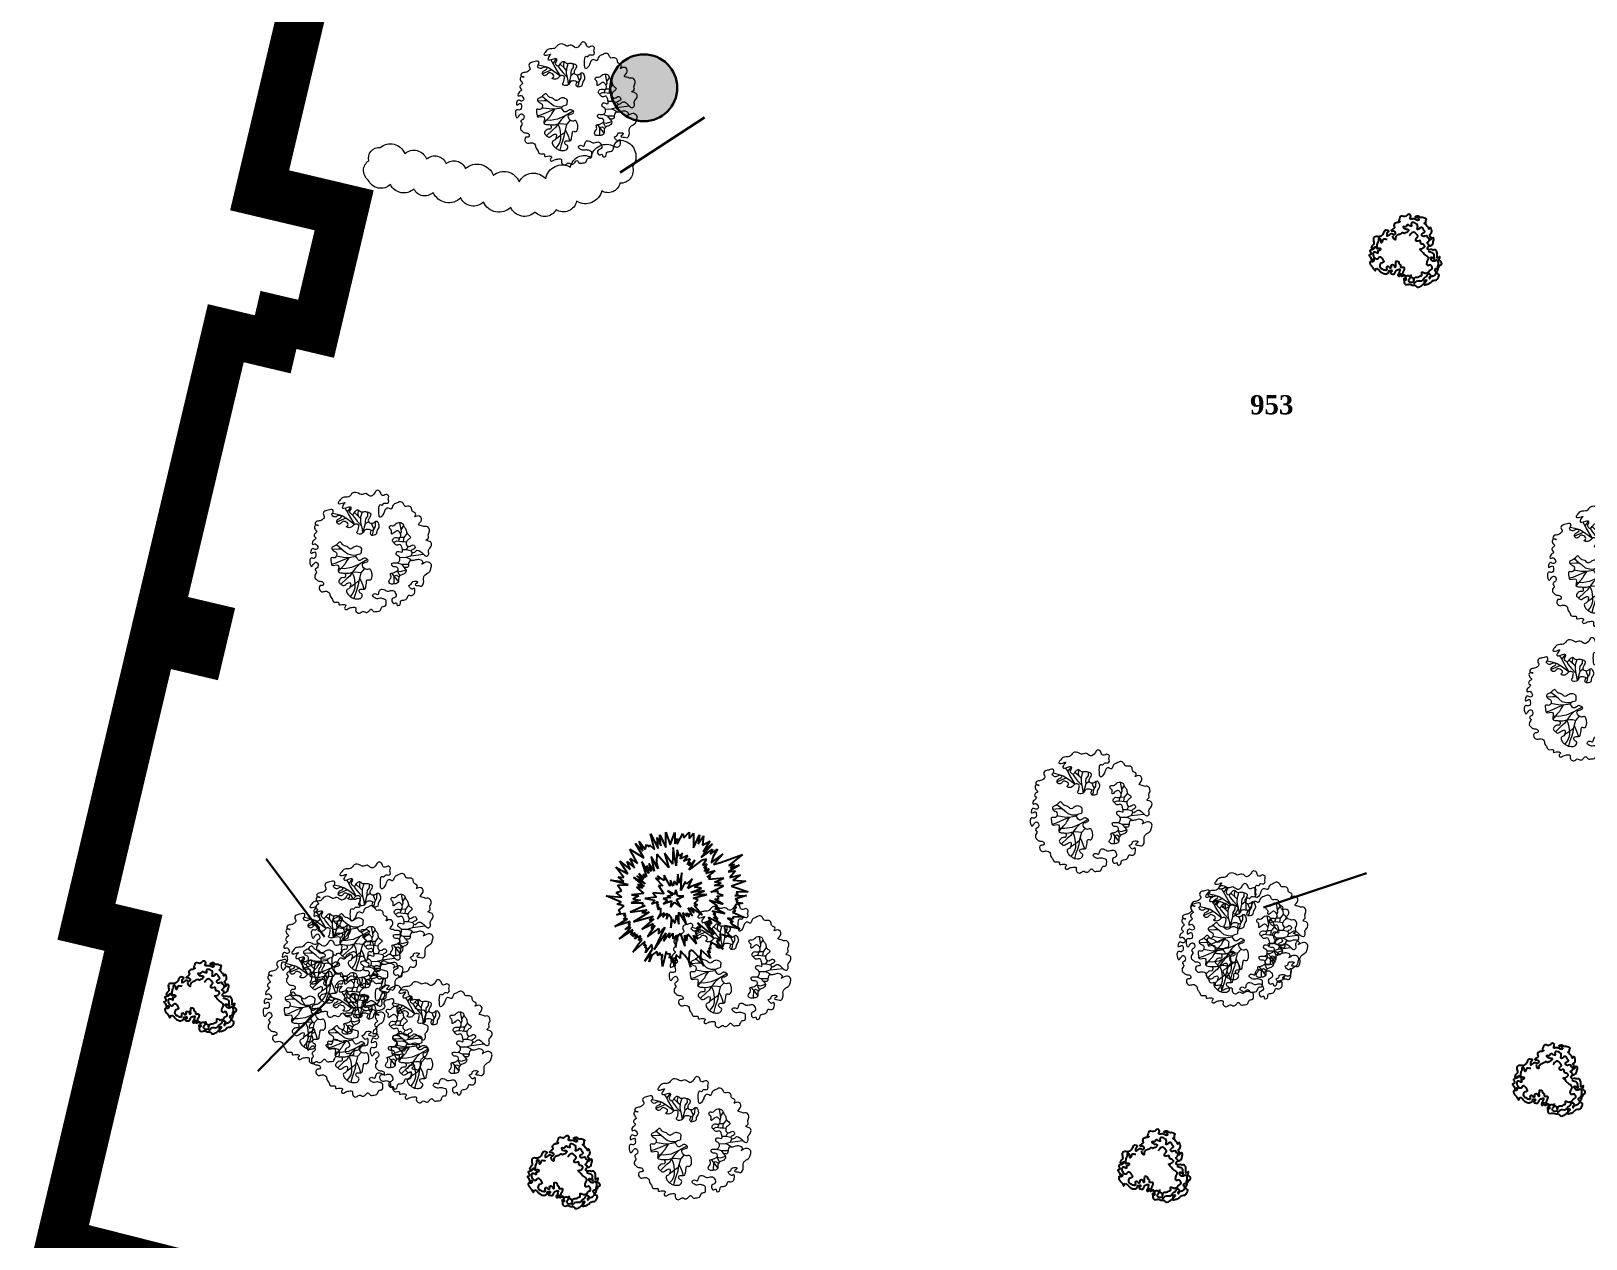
# Model space of a CAD drawing. Header units: metres. Extents: x 180 to 3220, y 13789 to 15035.
# Drawn here: x 733.18 to 765.41, y 14450.3 to 14475.34 of the extents above; entities that cross this region are included whole.
import ezdxf

# ---------------------------------------------------------------- set-up
doc = ezdxf.new("R2010")
doc.units = ezdxf.units.M
doc.header["$MEASUREMENT"] = 0
doc.linetypes.add('482 Границы районов', pattern=[5, 3, -1, 0, -1])
doc.layers.add('!!!_1. Дендра_Аварийка_Номера_выноски', color=20, linetype='Continuous', lineweight=40)
for name, color, linetype in [('!!!_1. Дендра_выноски_сохранить', 7, 'Continuous'), ('!!!_Условные обозначения на ЛИСТ', 7, 'Continuous'), ('04 Дендроплан (существующие растения)', 7, 'Continuous'), ('04 Дендроплан (удаление)', 240, 'Continuous'), ('04 План (существующие кустарники)', 7, 'Continuous'), ('50 Дендроплан (привязки)', 7, 'Continuous'), ('50 Дендроплан - Деревья вырубаемые', 7, 'Continuous')]:
    doc.layers.add(name, color=color, linetype=linetype)
doc.layers.get('50 Дендроплан - Деревья вырубаемые').off()
doc.styles.get("Standard").update_dxf_attribs({"font": 'arial.ttf'})
doc.dimstyles.get("Standard").update_dxf_attribs({"dimtxt": 0.18, "dimasz": 0.18, "dimexe": 0.18, "dimexo": 0.0625, "dimgap": 0.09, "dimtad": 0, "dimtih": 1, "dimtoh": 1, "dimdec": 4, "dimzin": 0, "dimdsep": 46, "dimtxsty": 'Standard', "dimcen": 0.09, "dimadec": 0, "dimazin": 0, "dimtfac": 1, "dimtdec": 4, "dimtofl": 0, "dimtmove": 0, "dimatfit": 3, "dimfxl": 1, "dimtolj": 1, "dimtzin": 0, "dimarcsym": 0})

# ---------------------------------------------------------------- blocks, each defined once
blk = doc.blocks.new('A$C442D7FB9')
at = {"layer": '04 Дендроплан (удаление)', "lineweight": 30}
h = blk.add_hatch(color=0, dxfattribs=at)
h.dxf.hatch_style = 1
edge = h.paths.add_edge_path()
edge.add_arc((0, 0), 0.5, 0, 360)
at = {"layer": '04 Дендроплан (удаление)', "color": 0, "lineweight": 30}
blk.add_circle((0, 0), 0.5, dxfattribs=at)
blk = doc.blocks.new('Лиственное дерево существующее')
at = {"color": 114, "lineweight": 0}
for p, q in [((-1.275, 1.287), (-1.119, 1.252)), ((-0.829, 1.124), (-1.138, 0.99)), ((-1.119, 1.252), (-0.938, 1.195)), ((-0.938, 1.195), (-0.761, 1.08)), ((-0.799, 1.368), (-0.859, 1.458)), ((-0.751, 1.267), (-0.799, 1.368)), ((-0.782, 1.333), (-0.669, 1.479)), ((-0.761, 1.08), (-0.541, 0.917)), ((-0.639, 1.076), (-0.751, 1.267)), ((-0.541, 0.917), (-0.639, 1.076)), ((-0.62, 1.247), (-0.563, 1.155)), ((-0.563, 1.155), (-0.46, 1.026)), ((-0.403, 1.17), (-0.548, 1.306)), ((-0.427, 1.275), (-0.411, 1.393)), ((-0.415, 1.181), (-0.427, 1.275)), ((-0.334, 1.1), (-0.403, 1.17)), ((-0.337, 1.006), (-0.332, 1.162)), ((-0.332, 1.162), (-0.28, 1.33)), ((-0.183, 1.016), (-0.173, 1.105)), ((-0.173, 1.105), (-0.103, 1.192)), ((-0.103, 1.192), (-0.105, 1.321)), ((-0.46, 1.026), (-0.309, 0.866)), ((-0.309, 0.866), (-0.337, 1.006)), ((-0.285, 0.754), (-0.309, 0.866)), ((-0.266, 0.631), (-0.285, 0.754)), ((-0.266, 0.631), (-0.221, 0.786)), ((-0.221, 0.786), (-0.18, 0.943)), ((-0.18, 0.943), (-0.183, 1.016)), ((-0.18, 0.943), (-0.086, 1.015)), ((0.011, 0.712), (0.08, 0.738)), ((0.058, 0.845), (0.018, 0.955)), ((0.027, 0.553), (0.067, 0.65)), ((0.098, 0.768), (0.058, 0.845)), ((0.067, 0.65), (0.08, 0.738)), ((0.08, 0.738), (0.145, 0.845)), ((0.145, 0.845), (0.151, 1.018)), ((1.012, 0.68), (0.961, 0.98)), ((0.98, 0.595), (1.012, 0.68)), ((1.002, 0.737), (1.083, 0.859)), ((1.191, 0.617), (1.088, 0.479)), ((-1.081, 0.093), (-1.287, 0.08)), ((-0.976, 0.096), (-1.147, 0.235)), ((-0.973, 0.093), (-1.081, 0.093)), ((-0.885, 0.021), (-0.976, 0.096)), ((-0.772, -0.073), (-0.885, 0.021)), ((0.748, 0.317), (0.854, 0.368)), ((0.854, 0.368), (1.012, 0.353)), ((0.912, 0.363), (0.952, 0.477)), ((1.088, 0.479), (0.952, 0.477)), ((1.012, 0.353), (1.103, 0.344)), ((1.044, 0.078), (1.18, 0.078)), ((1.088, 0.479), (1.064, 0.348)), ((1.103, 0.344), (1.176, 0.338)), ((1.18, 0.078), (1.236, 0.183)), ((1.18, 0.078), (1.336, 0.043)), ((-1.169, -0.374), (-1.309, -0.418)), ((-0.931, -0.27), (-1.169, -0.374)), ((-1.091, -0.147), (-1.147, -0.134)), ((-0.91, -0.179), (-1.091, -0.147)), ((-0.95, -0.489), (-1.084, -0.647)), ((-0.86, -0.395), (-0.95, -0.489)), ((-0.739, -0.188), (-0.931, -0.27)), ((-0.739, -0.188), (-0.91, -0.179)), ((-0.821, -0.312), (-0.86, -0.395)), ((-0.739, -0.188), (-0.821, -0.312)), ((-0.638, -0.11), (-0.772, -0.073)), ((-0.5, -0.151), (-0.739, -0.188)), ((-0.386, -0.406), (-0.641, -0.519)), ((-0.489, -0.116), (-0.638, -0.11)), ((-0.386, -0.406), (-0.514, -0.534)), ((-0.113, -0.252), (-0.386, -0.406)), ((0.87, -0.356), (1.013, -0.408)), ((0.953, -0.18), (1.158, -0.176)), ((1.013, -0.408), (1.247, -0.408)), ((1.013, -0.408), (1.096, -0.512)), ((1.158, -0.176), (1.317, -0.128)), ((1.158, -0.176), (1.267, -0.218)), ((1.267, -0.218), (1.367, -0.287)), ((1.317, -0.128), (1.739, -0.074)), ((1.328, -0.127), (1.373, -0.019)), ((-0.882, -0.56), (-1.076, -0.551)), ((-0.804, -0.883), (-0.997, -1.067)), ((-0.641, -0.519), (-0.882, -0.56)), ((-0.75, -0.714), (-0.864, -0.716)), ((-0.699, -0.796), (-0.804, -0.883)), ((-0.624, -0.681), (-0.75, -0.714)), ((-0.624, -0.681), (-0.699, -0.796)), ((-0.514, -0.534), (-0.624, -0.681)), ((-0.525, -0.67), (-0.624, -0.681)), ((-0.624, -0.681), (-0.572, -0.807)), ((-0.572, -0.807), (-0.55, -0.923)), ((-0.55, -0.923), (-0.535, -1.06)), ((-0.408, -0.969), (-0.532, -1.058)), ((-0.427, -0.678), (-0.525, -0.67)), ((-0.335, -0.691), (-0.427, -0.678)), ((-0.408, -0.969), (-0.422, -1.093)), ((-0.335, -0.691), (-0.408, -0.969)), ((-0.381, -0.865), (-0.316, -0.99)), ((-0.212, -0.551), (-0.335, -0.691)), ((-0.316, -0.99), (-0.275, -1.107)), ((0.682, -0.698), (0.762, -0.798)), ((0.762, -0.798), (0.755, -1.059)), ((0.762, -0.798), (0.835, -0.77)), ((0.762, -0.798), (0.907, -0.988)), ((0.835, -0.77), (0.929, -0.824)), ((0.873, -0.622), (0.961, -0.786)), ((0.873, -0.622), (0.993, -0.651)), ((0.993, -0.651), (1.163, -0.596)), ((-0.629, -1.132), (-0.696, -1.173)), ((-0.622, -1.395), (-0.691, -1.474)), ((-0.532, -1.058), (-0.629, -1.132)), ((-0.566, -1.298), (-0.622, -1.395)), ((-0.535, -1.187), (-0.566, -1.298)), ((-0.515, -1.373), (-0.564, -1.545)), ((-0.535, -1.06), (-0.535, -1.187)), ((-0.47, -1.242), (-0.515, -1.373)), ((-0.422, -1.093), (-0.47, -1.242)), ((-0.275, -1.107), (-0.238, -1.23))]:
    blk.add_line(p, q, dxfattribs=at)
for points, knots in [([(-1.863, -0.802), (-1.881, -0.757), (-1.747, -0.684), (-1.911, -0.574), (-1.692, -0.517), (-1.79, -0.294), (-1.907, -0.385), (-1.984, -0.55), (-2.059, -0.321), (-1.999, -0.175), (-1.894, -0.235), (-1.819, -0.16), (-1.828, -0.083), (-1.849, 0.055), (-2.007, -0.094), (-1.999, 0.047), (-1.938, 0.153), (-1.832, 0.046), (-1.733, 0.144), (-1.793, 0.214), (-1.838, 0.303), (-1.955, 0.22), (-1.946, 0.341), (-1.898, 0.392), (-1.788, 0.464), (-1.907, 0.519), (-1.872, 0.623), (-1.76, 0.663), (-1.864, 0.745), (-1.889, 0.84), (-1.824, 0.904), (-1.659, 0.854), (-1.891, 0.903), (-1.808, 1.034), (-1.683, 1.022), (-1.589, 1.081), (-1.522, 1.172), (-1.609, 1.251), (-1.548, 1.37), (-1.423, 1.371), (-1.266, 1.445), (-1.233, 1.311), (-1.326, 1.255), (-1.263, 1.188), (-1.194, 1.144), (-1.114, 1.199), (-1.035, 1.222), (-0.951, 1.163), (-1.052, 1.106), (-1.123, 1.075), (-1.151, 0.983), (-1.088, 0.91), (-0.99, 0.942), (-0.937, 1.041), (-0.833, 0.999), (-0.758, 0.957), (-0.756, 0.875), (-0.858, 0.837), (-0.695, 0.783), (-0.611, 0.852), (-0.527, 0.951), (-0.375, 0.902), (-0.426, 0.79), (-0.418, 0.708), (-0.488, 0.654), (-0.425, 0.592), (-0.354, 0.593), (-0.251, 0.613), (-0.225, 0.746), (-0.105, 0.754), (0.053, 0.733), (-0.044, 0.628), (0.019, 0.538), (0.099, 0.557), (0.195, 0.575), (0.173, 0.707), (0.273, 0.796), (0.262, 0.925), (0.181, 1.071), (0.093, 0.951), (-0.002, 0.952), (-0.083, 0.981), (-0.098, 1.072), (-0.033, 1.146), (0.02, 1.288), (-0.113, 1.322), (-0.213, 1.354), (-0.344, 1.304), (-0.427, 1.44), (-0.522, 1.344), (-0.56, 1.288), (-0.617, 1.228), (-0.671, 1.281), (-0.73, 1.337), (-0.664, 1.401), (-0.662, 1.525), (-0.806, 1.471), (-0.975, 1.423), (-0.933, 1.56), (-0.796, 1.69), (-0.974, 1.592), (-1.114, 1.604), (-1.027, 1.718), (-0.966, 1.811), (-0.835, 1.824), (-0.696, 1.818), (-0.625, 1.999), (-0.435, 1.978), (-0.317, 1.874), (-0.169, 1.993), (-0.037, 1.791), (0.118, 1.927), (0.171, 2.072), (0.331, 2.017), (0.32, 1.881), (0.433, 1.862), (0.5, 1.939), (0.63, 1.849), (0.551, 1.757), (0.61, 1.682), (0.54, 1.583), (0.423, 1.658), (0.38, 1.528), (0.285, 1.601), (0.255, 1.442), (0.259, 1.344), (0.267, 1.066), (0.442, 1.277), (0.452, 1.397), (0.554, 1.491), (0.691, 1.367), (0.706, 1.583), (0.847, 1.604), (0.949, 1.69), (1.08, 1.634), (1.107, 1.482), (1.251, 1.539), (1.364, 1.464), (1.332, 1.318), (1.543, 1.296), (1.4, 1.122), (1.6, 1.263), (1.746, 1.049), (1.497, 0.884), (1.694, 0.879), (1.77, 0.828), (1.885, 0.882), (1.984, 0.691), (1.87, 0.579), (1.951, 0.461), (1.781, 0.392), (1.935, 0.365), (2.026, 0.299), (1.993, 0.151), (1.874, 0.063), (1.942, -0.057), (1.852, -0.164), (1.705, -0.058), (1.57, 0.123), (1.46, -0.006), (1.368, -0.037), (1.309, 0.063), (1.418, 0.081), (1.488, 0.156), (1.387, 0.288), (1.293, 0.151), (1.168, 0.211), (1.158, 0.338), (1.232, 0.414), (1.37, 0.508), (1.152, 0.589), (1.19, 0.754), (1.08, 0.827), (1.07, 0.942), (0.965, 0.989), (0.834, 0.976), (0.764, 0.841), (0.611, 0.902), (0.608, 0.768), (0.711, 0.734), (0.641, 0.537), (0.789, 0.661), (0.881, 0.732), (0.967, 0.639), (0.997, 0.553), (0.953, 0.449), (0.855, 0.484), (0.758, 0.479), (0.688, 0.371), (0.775, 0.293), (0.847, 0.19), (0.983, 0.282), (1.029, 0.149), (1.046, 0.081), (1.054, -0.055), (0.876, 0.088), (0.805, -0.111), (0.954, -0.136), (0.971, -0.254), (0.916, -0.36), (0.806, -0.365), (0.663, -0.342), (0.715, -0.526), (0.851, -0.462), (0.924, -0.585), (0.833, -0.657), (0.756, -0.694), (0.608, -0.696), (0.717, -0.859), (0.553, -0.942), (0.629, -1.071), (0.741, -1.059), (0.834, -1.056), (0.93, -0.996), (0.884, -0.867), (0.981, -0.75), (1.119, -0.739), (1.208, -0.591), (1.044, -0.489), (1.259, -0.545), (1.236, -0.392), (1.278, -0.271), (1.407, -0.301), (1.52, -0.244), (1.647, -0.243), (1.757, -0.342), (1.628, -0.447), (1.834, -0.304), (1.938, -0.341), (2.024, -0.427), (1.983, -0.534), (1.959, -0.679), (1.81, -0.72), (1.719, -0.862), (1.775, -0.997), (1.685, -1.157), (1.583, -1.102), (1.385, -1.113), (1.618, -0.979), (1.443, -0.96), (1.345, -0.98), (1.358, -1.093), (1.215, -1.09), (1.3, -1.192), (1.368, -1.263), (1.45, -1.161), (1.466, -1.327), (1.427, -1.431), (1.321, -1.45), (1.23, -1.407), (1.216, -1.557), (1.107, -1.596), (0.975, -1.601), (0.989, -1.703), (0.947, -1.778), (0.841, -1.769), (0.866, -1.645), (0.75, -1.749), (0.684, -1.637), (0.696, -1.538), (0.781, -1.521), (0.846, -1.457), (0.816, -1.355), (0.745, -1.251), (0.631, -1.287), (0.523, -1.314), (0.445, -1.241), (0.335, -1.218), (0.262, -1.295), (0.252, -1.455), (0.133, -1.345), (0.026, -1.44), (0.118, -1.522), (0.208, -1.565), (0.318, -1.52), (0.405, -1.554), (0.514, -1.588), (0.498, -1.691), (0.507, -1.814), (0.369, -1.786), (0.336, -1.883), (0.301, -1.974), (0.195, -1.957), (0.081, -2.01), (0.01, -1.844), (-0.069, -1.968), (-0.163, -2.035), (-0.279, -1.927), (-0.37, -2.065), (-0.477, -2.008), (-0.522, -1.934), (-0.473, -1.822), (-0.649, -1.838), (-0.74, -1.86), (-0.831, -1.93), (-0.905, -1.848), (-0.791, -1.771), (-0.94, -1.709), (-1.095, -1.791), (-1.036, -1.621), (-1.266, -1.715), (-1.272, -1.547), (-1.369, -1.482), (-1.348, -1.343), (-1.503, -1.274), (-1.621, -1.34), (-1.705, -1.268), (-1.734, -1.19), (-1.693, -1.089), (-1.578, -1.13), (-1.56, -1.01), (-1.655, -0.965), (-1.758, -0.976), (-1.811, -0.902), (-1.875, -0.857), (-1.857, -0.816), (-1.863, -0.802)], [0, 0, 0, 0, 0.144623, 0.231167, 0.368861, 0.533358, 0.626687, 0.740408, 0.935226, 1.031861, 1.128241, 1.198256, 1.294402, 1.368689, 1.507955, 1.574673, 1.679777, 1.79119, 1.883627, 1.959993, 2.039207, 2.131319, 2.201489, 2.277769, 2.379891, 2.45347, 2.54984, 2.629417, 2.713756, 2.836131, 2.877797, 2.974434, 3.098533, 3.174839, 3.310795, 3.448506, 3.489216, 3.62255, 3.689433, 3.833718, 3.988827, 4.05943, 4.152735, 4.217846, 4.281087, 4.383199, 4.466591, 4.525335, 4.60464, 4.706041, 4.777196, 4.850967, 4.941557, 5.035937, 5.13954, 5.219117, 5.28068, 5.339424, 5.435055, 5.564599, 5.681514, 5.792988, 5.892227, 5.976975, 6.036908, 6.095646, 6.173749, 6.252212, 6.380922, 6.484525, 6.602635, 6.692872, 6.777965, 6.844717, 6.928444, 7.02051, 7.167213, 7.282, 7.407383, 7.507264, 7.609206, 7.678412, 7.741177, 7.842553, 7.980652, 8.063007, 8.187574, 8.307662, 8.420868, 8.524456, 8.606097, 8.65359, 8.733663, 8.78115, 8.875736, 8.947733, 9.070923, 9.223371, 9.297752, 9.425798, 9.577891, 9.656402, 9.742281, 9.880076, 10.010368, 10.101704, 10.271449, 10.469408, 10.556507, 10.704089, 10.878467, 11.055291, 11.171089, 11.284149, 11.417731, 11.482645, 11.567427, 11.68373, 11.77169, 11.843492, 11.921933, 12.039354, 12.124248, 12.185085, 12.279334, 12.442083, 12.611011, 12.797738, 12.921046, 13.015017, 13.129765, 13.27535, 13.406716, 13.521304, 13.644281, 13.753137, 13.886642, 13.991763, 14.093139, 14.248215, 14.338926, 14.451134, 14.636917, 14.813923, 14.953979, 15.006047, 15.083831, 15.270441, 15.402543, 15.48891, 15.598301, 15.682028, 15.794092, 15.927518, 16.058446, 16.173604, 16.260996, 16.378012, 16.633999, 16.747204, 16.817387, 16.885538, 16.980265, 17.054418, 17.157369, 17.299589, 17.380857, 17.502298, 17.608515, 17.708493, 17.875073, 18.018008, 18.132164, 18.220812, 18.330672, 18.42764, 18.594846, 18.685597, 18.781631, 18.83834, 18.974753, 19.095535, 19.196942, 19.302834, 19.396624, 19.471771, 19.573189, 19.64865, 19.757506, 19.853667, 19.959896, 20.083661, 20.173311, 20.285247, 20.335982, 20.497146, 20.604648, 20.73546, 20.822811, 20.919446, 21.052361, 21.138111, 21.251311, 21.378508, 21.468801, 21.559641, 21.663684, 21.760796, 21.866457, 22.044178, 22.114637, 22.23047, 22.341438, 22.400666, 22.529106, 22.668332, 22.783263, 22.938439, 23.01956, 23.126312, 23.267144, 23.355432, 23.45979, 23.589203, 23.728577, 23.835857, 23.898351, 24.043906, 24.189962, 24.256212, 24.371649, 24.490581, 24.67199, 24.766696, 24.956099, 25.083087, 25.169948, 25.292933, 25.419422, 25.526836, 25.615518, 25.691414, 25.778638, 25.869312, 25.961297, 26.024928, 26.121298, 26.263466, 26.360434, 26.407027, 26.517617, 26.650303, 26.74818, 26.826653, 26.905094, 26.978885, 27.046871, 27.126191, 27.241376, 27.314599, 27.389769, 27.472839, 27.551312, 27.683547, 27.788448, 27.871841, 27.999501, 28.077604, 28.175679, 28.291585, 28.394565, 28.492933, 28.567087, 28.697918, 28.77954, 28.894137, 28.975271, 29.07451, 29.169691, 29.264917, 29.370694, 29.435998, 29.525045, 29.645134, 29.756428, 29.862319, 29.956635, 30.074745, 30.200153, 30.306664, 30.366297, 30.449133, 30.570729, 30.713328, 30.79014, 30.852634, 30.945669, 31.037541, 31.189615, 31.243213, 31.410359, 31.536232, 31.621622, 31.733558, 31.886269, 32.00739, 32.09115, 32.172123, 32.250875, 32.347965, 32.418568, 32.512539, 32.612542, 32.705135, 32.769699, 32.813194, 32.813194, 32.813194, 32.813194]), ([(-0.602, -1.531), (-0.637, -1.511), (-0.708, -1.467), (-0.788, -1.386), (-0.835, -1.244), (-0.712, -1.219), (-0.678, -1.13), (-0.654, -0.981), (-0.819, -1.048), (-0.915, -1.145), (-1.007, -1.056), (-1.104, -0.978), (-1.018, -0.888), (-0.949, -0.836), (-0.841, -0.875), (-0.83, -0.671), (-0.981, -0.711), (-1.12, -0.654), (-1.057, -0.535), (-1.096, -0.37), (-1.312, -0.5), (-1.319, -0.325), (-1.366, -0.145), (-1.189, -0.222), (-1.133, -0.117), (-1.133, 0.017), (-1.282, 0.029), (-1.313, 0.162), (-1.188, 0.195), (-1.12, 0.258), (-1.017, 0.368), (-0.96, 0.246), (-0.88, 0.2), (-0.773, 0.186), (-0.694, 0.064), (-0.588, 0.147), (-0.489, 0.209), (-0.378, 0.177), (-0.291, 0.112), (-0.324, 0.045), (-0.292, -0.066), (-0.449, -0.048), (-0.518, -0.154), (-0.453, -0.207), (-0.425, -0.292), (-0.309, -0.266), (-0.239, -0.183), (-0.144, -0.218), (-0.058, -0.305), (-0.195, -0.348), (-0.301, -0.387), (-0.272, -0.491), (-0.218, -0.55), (-0.136, -0.606), (-0.023, -0.531), (0.024, -0.659), (0.046, -0.756), (0.034, -0.851), (-0.017, -0.955), (-0.152, -0.883), (-0.141, -1.045), (-0.171, -1.124), (-0.178, -1.235), (-0.287, -1.228), (-0.413, -1.238), (-0.379, -1.369), (-0.286, -1.387), (-0.29, -1.469), (-0.332, -1.538), (-0.429, -1.563), (-0.519, -1.55), (-0.579, -1.545), (-0.602, -1.531)], [0, 0, 0, 0, 0.119147, 0.244704, 0.355195, 0.456841, 0.525213, 0.64652, 0.761794, 0.906015, 0.999107, 1.102214, 1.21292, 1.287506, 1.35766, 1.479239, 1.62773, 1.713089, 1.858081, 1.936445, 2.136108, 2.227757, 2.383509, 2.506371, 2.592801, 2.687321, 2.856666, 2.919037, 3.017629, 3.155387, 3.246677, 3.353704, 3.442539, 3.52579, 3.669986, 3.756325, 3.869148, 4.011227, 4.081037, 4.138722, 4.206699, 4.365743, 4.440415, 4.505889, 4.585073, 4.671725, 4.788569, 4.878809, 4.948708, 5.073582, 5.166391, 5.253695, 5.327262, 5.415765, 5.519566, 5.621336, 5.725491, 5.831081, 5.911981, 6.005594, 6.125346, 6.227321, 6.306075, 6.391977, 6.508685, 6.596002, 6.686109, 6.737432, 6.809051, 6.915906, 7.005912, 7.085383, 7.085383, 7.085383, 7.085383])]:
    blk.add_open_spline(points, degree=3, knots=knots, dxfattribs=at)
blk = doc.blocks.new('Ель существующая на участке')
at = {"color": 114}
for p, q in [((-0.954, 2.125), (-0.702, 1.636)), ((-0.824, 1.608), (-0.954, 2.125)), ((-0.65, 2.092), (-0.45, 1.669)), ((-0.616, 1.724), (-0.65, 2.092)), ((-0.45, 1.669), (-0.445, 2.184)), ((-0.445, 2.184), (-0.306, 1.755)), ((-0.306, 1.755), (-0.154, 2.172)), ((-0.154, 2.172), (-0.149, 1.793)), ((-0.074, 1.78), (0.112, 2.139)), ((0.112, 2.139), (0.143, 1.993)), ((0.143, 1.993), (0.32, 2.176)), ((0.32, 2.176), (0.325, 1.974)), ((0.325, 1.974), (0.467, 2.151)), ((0.467, 2.151), (0.464, 1.664)), ((0.464, 1.664), (0.671, 2.09)), ((0.671, 2.09), (0.622, 1.794)), ((-1.644, 1.621), (-1.179, 1.325)), ((-1.386, 1.137), (-1.644, 1.621)), ((-1.458, 1.799), (-1.206, 1.556)), ((-1.179, 1.325), (-1.458, 1.799)), ((-1.333, 1.879), (-1.139, 1.603)), ((-1.206, 1.556), (-1.333, 1.879)), ((-1.139, 1.603), (-1.09, 1.769)), ((-1.09, 1.769), (-1.009, 1.694)), ((-1.009, 1.694), (-0.993, 1.763)), ((-0.993, 1.763), (-0.824, 1.608)), ((-0.733, 2.004), (-0.616, 1.724)), ((-0.702, 1.636), (-0.733, 2.004)), ((-0.205, 1.668), (-0.225, 1.119)), ((-0.102, 1.066), (-0.205, 1.668)), ((-0.149, 1.793), (-0.066, 1.965)), ((-0.069, 1.59), (-0.102, 1.066)), ((-0.066, 1.965), (-0.074, 1.78)), ((-0.001, 1.383), (-0.069, 1.59)), ((0.622, 1.794), (0.804, 2.062)), ((1.1, 1.794), (0.724, 1.337)), ((0.724, 1.337), (1.104, 1.616)), ((0.804, 2.062), (0.771, 1.744)), ((0.771, 1.744), (1.012, 1.885)), ((1.012, 1.885), (0.79, 1.528)), ((0.79, 1.528), (1.1, 1.794)), ((1.024, 1.447), (1.264, 1.616)), ((1.104, 1.616), (1.024, 1.447)), ((1.264, 1.616), (1.126, 1.375)), ((-1.979, 1.214), (-1.627, 0.943)), ((-1.71, 0.802), (-1.979, 1.214)), ((-1.73, 1.211), (-1.483, 0.998)), ((-1.627, 0.943), (-1.73, 1.211)), ((-1.633, 1.308), (-1.386, 1.137)), ((-1.483, 0.998), (-1.633, 1.308)), ((-1.241, 1.197), (-1.093, 0.695)), ((-1.017, 0.804), (-1.241, 1.197)), ((-1.095, 1.068), (-1.017, 0.804)), ((-0.937, 0.877), (-1.095, 1.068)), ((-1.015, 1.144), (-0.937, 0.877)), ((-0.833, 0.89), (-1.015, 1.144)), ((-0.939, 1.373), (-0.833, 0.89)), ((-0.702, 0.968), (-0.939, 1.373)), ((-0.745, 1.451), (-0.755, 1.166)), ((-0.755, 1.166), (-0.702, 0.968)), ((-0.352, 0.993), (-0.745, 1.451)), ((-0.492, 1.486), (-0.352, 0.993)), ((-0.225, 1.119), (-0.492, 1.486)), ((0.104, 1.486), (-0.001, 1.383)), ((0.031, 1.295), (0.104, 1.486)), ((0.278, 1.406), (0.031, 1.295)), ((0.142, 1.222), (0.278, 1.406)), ((0.356, 1.3), (0.142, 1.222)), ((0.271, 1.101), (0.356, 1.3)), ((0.359, 1.187), (0.271, 1.101)), ((0.747, 1.255), (0.324, 0.935)), ((0.324, 0.935), (0.515, 1.252)), ((0.515, 1.252), (0.336, 1.059)), ((0.336, 1.059), (0.359, 1.187)), ((0.898, 1.288), (0.747, 1.255)), ((0.777, 1.079), (0.898, 1.288)), ((0.918, 1.121), (0.777, 1.079)), ((0.812, 0.983), (0.918, 1.121)), ((1.057, 1.168), (1.444, 1.447)), ((1.126, 1.375), (1.057, 1.168)), ((1.444, 1.447), (1.137, 1.107)), ((1.137, 1.107), (1.394, 1.187)), ((1.394, 1.187), (2.098, 1.444)), ((1.979, 1.09), (1.617, 0.86)), ((2.098, 1.444), (1.636, 1.071)), ((1.636, 1.071), (1.832, 1.121)), ((1.832, 1.121), (1.683, 0.996)), ((1.683, 0.996), (1.979, 1.09)), ((-2.28, 0.59), (-1.846, 0.542)), ((-1.694, 0.435), (-2.28, 0.59)), ((-2.103, 1.018), (-1.71, 0.802)), ((-1.84, 0.677), (-2.103, 1.018)), ((-2.034, 0.694), (-1.84, 0.677)), ((-1.846, 0.542), (-2.034, 0.694)), ((-1.521, 0.678), (-1.166, 0.383)), ((-1.139, 0.469), (-1.521, 0.678)), ((-1.406, 0.73), (-1.139, 0.469)), ((-1.212, 0.602), (-1.406, 0.73)), ((-1.343, 0.809), (-1.212, 0.602)), ((-1.154, 0.652), (-1.343, 0.809)), ((-1.199, 0.786), (-1.154, 0.652)), ((-1.093, 0.695), (-1.199, 0.786)), ((-0.795, 0.653), (-0.543, 0.395)), ((-0.653, 0.608), (-0.795, 0.653)), ((-0.724, 0.734), (-0.653, 0.608)), ((-0.505, 0.573), (-0.724, 0.734)), ((-0.501, 0.75), (-0.505, 0.573)), ((-0.307, 0.389), (-0.501, 0.75)), ((-0.294, 0.585), (-0.307, 0.389)), ((-0.207, 0.389), (-0.294, 0.585)), ((-0.175, 0.553), (-0.207, 0.389)), ((-0.087, 0.421), (-0.175, 0.553)), ((-0.055, 0.785), (-0.087, 0.421)), ((0.006, 0.472), (-0.055, 0.785)), ((0.077, 0.83), (0.006, 0.472)), ((0.049, 0.246), (0.077, 0.83)), ((0.188, 0.546), (0.049, 0.246)), ((0.239, 0.459), (0.188, 0.546)), ((0.423, 0.633), (0.239, 0.459)), ((0.281, 0.31), (0.423, 0.633)), ((0.91, 1.021), (0.812, 0.983)), ((0.832, 0.87), (0.91, 1.021)), ((0.988, 0.96), (0.832, 0.87)), ((0.873, 0.814), (0.988, 0.96)), ((1.192, 0.897), (0.873, 0.814)), ((0.925, 0.691), (1.192, 0.897)), ((1.031, 0.704), (0.925, 0.691)), ((0.981, 0.61), (1.031, 0.704)), ((1.472, 0.656), (0.981, 0.61)), ((0.981, 0.61), (0.981, 0.61)), ((1.167, 0.527), (1.472, 0.656)), ((1.386, 0.5), (1.167, 0.527)), ((1.617, 0.86), (1.866, 0.902)), ((1.866, 0.902), (1.669, 0.681)), ((1.669, 0.681), (2.023, 0.761)), ((2.204, 0.55), (1.733, 0.387)), ((2.023, 0.761), (1.772, 0.591)), ((1.772, 0.591), (2.204, 0.55)), ((-2.424, 0.067), (-1.904, 0.026)), ((-1.929, -0.137), (-2.424, 0.067)), ((-2.092, 0.181), (-1.918, 0.239)), ((-1.904, 0.026), (-2.092, 0.181)), ((-2.053, 0.424), (-1.694, 0.435)), ((-1.918, 0.239), (-2.053, 0.424)), ((-1.174, 0.147), (-1.592, 0.101)), ((-1.592, 0.101), (-1.34, 0.07)), ((-1.34, 0.07), (-1.544, -0.038)), ((-1.421, 0.353), (-1.174, 0.147)), ((-1.219, 0.323), (-1.421, 0.353)), ((-1.388, 0.449), (-1.219, 0.323)), ((-1.166, 0.383), (-1.388, 0.449)), ((-0.756, 0.024), (-1.147, -0.022)), ((-0.885, 0.173), (-0.756, 0.024)), ((-0.511, 0.137), (-0.885, 0.173)), ((-0.695, 0.411), (-0.511, 0.137)), ((-0.543, 0.395), (-0.695, 0.411)), ((-0.282, 0.008), (-0.534, -0.017)), ((-0.231, 0.092), (-0.414, 0.051)), ((-0.414, 0.051), (-0.282, 0.008)), ((-0.389, 0.239), (-0.231, 0.092)), ((-0.163, 0.107), (-0.389, 0.239)), ((-0.122, 0.27), (-0.163, 0.107)), ((-0.046, 0.057), (-0.122, 0.27)), ((-0.097, -0.053), (0.153, 0.062)), ((0.153, 0.062), (-0.046, 0.057)), ((0.388, 0.381), (0.281, 0.31)), ((0.381, 0.175), (0.73, 0.323)), ((0.836, 0.23), (0.381, 0.175)), ((0.749, 0.507), (0.388, 0.381)), ((0.459, -0.006), (0.914, 0.117)), ((0.468, 0.094), (0.836, 0.23)), ((0.914, 0.117), (0.468, 0.094)), ((0.501, 0.355), (0.749, 0.507)), ((0.73, 0.323), (0.501, 0.355)), ((1.049, 0.19), (1.464, 0.404)), ((1.288, 0.22), (1.049, 0.19)), ((1.155, 0.412), (1.386, 0.5)), ((1.464, 0.404), (1.155, 0.412)), ((1.245, 0.061), (1.454, 0.084)), ((1.321, -0.024), (1.245, 0.061)), ((1.27, 0.142), (1.288, 0.22)), ((1.454, 0.084), (1.27, 0.142)), ((1.733, 0.387), (2.278, 0.199)), ((1.941, 0.099), (1.844, 0.063)), ((1.844, 0.063), (2.223, 0.08)), ((2.223, 0.08), (1.849, -0.039)), ((2.278, 0.199), (1.882, 0.19)), ((1.882, 0.19), (1.941, 0.099)), ((-2.084, -0.565), (-1.951, -0.49)), ((-2.062, -0.212), (-1.929, -0.137)), ((-1.829, -0.266), (-2.062, -0.212)), ((-2.017, -0.423), (-1.829, -0.266)), ((-1.951, -0.49), (-2.017, -0.423)), ((-1.131, -0.256), (-1.632, -0.471)), ((-1.632, -0.471), (-1.083, -0.395)), ((-1.284, -0.072), (-1.597, -0.159)), ((-1.597, -0.159), (-1.207, -0.167)), ((-1.544, -0.038), (-1.284, -0.072)), ((-1.001, -0.471), (-1.3, -0.658)), ((-1.083, -0.395), (-1.244, -0.5)), ((-1.244, -0.5), (-1.001, -0.471)), ((-1.207, -0.167), (-1.229, -0.294)), ((-1.229, -0.294), (-1.131, -0.256)), ((-1.147, -0.022), (-0.815, -0.077)), ((-0.815, -0.077), (-0.921, -0.193)), ((-0.921, -0.193), (-0.711, -0.122)), ((-0.711, -0.122), (-0.76, -0.222)), ((-0.76, -0.222), (-0.682, -0.222)), ((-0.682, -0.222), (-0.747, -0.296)), ((-0.747, -0.296), (-0.669, -0.296)), ((-0.669, -0.296), (-0.721, -0.386)), ((-0.721, -0.386), (-0.621, -0.341)), ((-0.721, -0.689), (-0.508, -0.483)), ((-0.621, -0.341), (-0.627, -0.534)), ((-0.508, -0.483), (-0.547, -0.634)), ((-0.547, -0.634), (-0.408, -0.512)), ((-0.394, -0.07), (-0.539, -0.197)), ((-0.539, -0.197), (-0.259, -0.096)), ((-0.534, -0.017), (-0.394, -0.07)), ((-0.408, -0.512), (-0.424, -0.705)), ((-0.259, -0.096), (-0.294, -0.308)), ((-0.294, -0.308), (-0.172, -0.142)), ((-0.259, -0.096), (-0.259, -0.096)), ((-0.172, -0.142), (0.051, -0.307)), ((-0.172, -0.142), (-0.172, -0.142)), ((0.051, -0.307), (-0.097, -0.053)), ((-0.02, -0.868), (-0.013, -0.468)), ((-0.013, -0.468), (0.235, -0.887)), ((0.112, -0.481), (0.245, -0.61)), ((0.235, -0.887), (0.112, -0.481)), ((0.238, -0.497), (0.316, -0.623)), ((0.245, -0.61), (0.238, -0.497)), ((0.296, -0.326), (0.487, -0.494)), ((0.435, -0.597), (0.296, -0.326)), ((0.316, -0.623), (0.338, -0.51)), ((0.338, -0.51), (0.435, -0.597)), ((0.383, -0.317), (0.761, -0.568)), ((0.487, -0.494), (0.383, -0.317)), ((0.62, -0.067), (0.459, -0.006)), ((0.491, -0.257), (0.601, -0.241)), ((0.761, -0.568), (0.491, -0.257)), ((0.494, -0.19), (0.62, -0.067)), ((0.601, -0.241), (0.494, -0.19)), ((1.004, -0.077), (1.452, -0.208)), ((1.263, -0.264), (1.004, -0.077)), ((1.092, -0.425), (1.51, -0.521)), ((1.215, -0.543), (1.092, -0.425)), ((1.177, -0.357), (1.331, -0.37)), ((1.51, -0.521), (1.177, -0.357)), ((1.18, -0.047), (1.321, -0.024)), ((1.452, -0.208), (1.18, -0.047)), ((1.193, -0.287), (1.263, -0.264)), ((1.331, -0.37), (1.193, -0.287)), ((1.866, -0.442), (1.767, -0.477)), ((1.767, -0.477), (2.143, -0.635)), ((1.874, -0.325), (1.8, -0.386)), ((1.8, -0.386), (1.866, -0.442)), ((1.849, -0.039), (1.93, -0.068)), ((2.11, -0.176), (1.85, -0.231)), ((1.85, -0.231), (1.874, -0.325)), ((1.93, -0.068), (1.883, -0.137)), ((1.883, -0.137), (2.11, -0.176)), ((-2.136, -0.946), (-1.721, -0.697)), ((-1.627, -0.783), (-2.136, -0.946)), ((-1.79, -0.523), (-2.084, -0.565)), ((-1.857, -0.703), (-1.763, -0.614)), ((-1.721, -0.697), (-1.857, -0.703)), ((-1.843, -0.6), (-1.79, -0.523)), ((-1.763, -0.614), (-1.843, -0.6)), ((-1.799, -1.043), (-1.624, -0.877)), ((-1.61, -0.968), (-1.799, -1.043)), ((-1.718, -1.098), (-1.61, -0.968)), ((-1.699, -0.883), (-1.627, -0.783)), ((-1.624, -0.877), (-1.699, -0.883)), ((-1.525, -0.798), (-0.87, -0.607)), ((-1.3, -0.658), (-1.525, -0.798)), ((-0.85, -0.696), (-1.247, -1.042)), ((-1.247, -1.042), (-0.87, -0.854)), ((-0.812, -0.911), (-1.051, -1.294)), ((-1.051, -1.294), (-0.684, -1.017)), ((-0.87, -0.607), (-1.003, -0.741)), ((-1.003, -0.741), (-0.85, -0.696)), ((-0.87, -0.854), (-0.937, -1.013)), ((-0.937, -1.013), (-0.812, -0.911)), ((-0.481, -0.973), (-0.836, -1.706)), ((-0.627, -0.534), (-0.721, -0.689)), ((-0.695, -1.196), (-0.481, -0.973)), ((-0.684, -1.017), (-0.695, -1.196)), ((-0.424, -0.705), (-0.35, -0.541)), ((-0.35, -0.541), (-0.269, -0.654)), ((-0.269, -0.654), (-0.284, -0.997)), ((-0.284, -0.997), (-0.23, -0.71)), ((-0.23, -0.71), (-0.136, -0.839)), ((-0.136, -0.839), (-0.097, -0.578)), ((-0.097, -0.578), (-0.02, -0.868)), ((0.594, -0.964), (0.708, -0.992)), ((0.645, -1.105), (0.594, -0.964)), ((0.601, -0.829), (0.906, -1.096)), ((0.708, -0.992), (0.601, -0.829)), ((0.852, -0.816), (1.025, -0.914)), ((1.151, -1.2), (0.852, -0.816)), ((0.928, -0.766), (1.079, -0.845)), ((1.025, -0.914), (0.928, -0.766)), ((0.962, -0.64), (1.371, -0.86)), ((1.079, -0.845), (0.962, -0.64)), ((1.122, -0.526), (1.215, -0.543)), ((1.281, -0.71), (1.122, -0.526)), ((1.135, -0.642), (1.281, -0.71)), ((1.371, -0.86), (1.135, -0.642)), ((1.503, -0.926), (1.498, -1.001)), ((1.498, -1.001), (1.556, -1.084)), ((2.002, -1.026), (1.503, -0.926)), ((1.592, -0.677), (1.783, -0.791)), ((1.783, -0.702), (1.592, -0.677)), ((1.681, -0.785), (1.739, -0.871)), ((1.783, -0.791), (1.681, -0.785)), ((1.739, -0.871), (2.002, -1.026)), ((1.775, -0.632), (1.783, -0.702)), ((2.143, -0.635), (1.775, -0.632)), ((-1.547, -1.054), (-1.998, -1.361)), ((-1.998, -1.361), (-1.718, -1.098)), ((-1.612, -1.24), (-1.547, -1.054)), ((-1.461, -1.156), (-1.612, -1.24)), ((-1.142, -1.451), (-1.543, -1.797)), ((-1.543, -1.797), (-1.355, -1.523)), ((-1.541, -1.282), (-1.461, -1.156)), ((-1.386, -1.214), (-1.541, -1.282)), ((-1.488, -1.353), (-1.386, -1.214)), ((-1.282, -1.26), (-1.488, -1.353)), ((-1.359, -1.413), (-1.282, -1.26)), ((-1.271, -1.333), (-1.359, -1.413)), ((-1.355, -1.523), (-1.244, -1.39)), ((-1.244, -1.39), (-1.271, -1.333)), ((-1.164, -1.589), (-1.142, -1.451)), ((-0.836, -1.706), (-0.446, -1.162)), ((-0.528, -1.432), (-0.327, -1.162)), ((-0.446, -1.162), (-0.528, -1.432)), ((-0.327, -1.162), (-0.346, -1.322)), ((-0.346, -1.322), (-0.22, -1.168)), ((-0.22, -1.168), (-0.22, -1.354)), ((-0.22, -1.354), (-0.085, -1.247)), ((-0.085, -1.247), (-0.126, -1.64)), ((-0.126, -1.64), (-0.05, -1.266)), ((-0.05, -1.266), (0.025, -1.171)), ((0.025, -1.171), (0.179, -1.605)), ((0.179, -1.605), (0.182, -1.234)), ((0.182, -1.234), (0.242, -1.42)), ((0.242, -1.42), (0.286, -1.19)), ((0.286, -1.19), (0.563, -1.523)), ((0.472, -1.237), (0.604, -1.366)), ((0.563, -1.523), (0.472, -1.237)), ((0.532, -1.077), (0.645, -1.105)), ((0.604, -1.366), (0.532, -1.077)), ((0.906, -1.096), (1.151, -1.2)), ((1.046, -1.464), (1.049, -1.552)), ((1.448, -1.696), (1.046, -1.464)), ((1.232, -1.425), (1.448, -1.696)), ((1.337, -1.428), (1.232, -1.425)), ((1.29, -1.312), (1.337, -1.428)), ((1.378, -1.334), (1.29, -1.312)), ((1.337, -1.201), (1.378, -1.334)), ((1.755, -1.308), (1.337, -1.201)), ((1.492, -1.078), (1.755, -1.308)), ((1.556, -1.084), (1.492, -1.078)), ((-1.1, -1.553), (-1.164, -1.589)), ((-1.144, -2.101), (-0.887, -1.689)), ((-0.94, -1.858), (-1.144, -2.101)), ((-1.131, -1.669), (-1.1, -1.553)), ((-1.081, -1.65), (-1.131, -1.669)), ((-0.909, -1.551), (-1.122, -1.824)), ((-1.122, -1.824), (-1.081, -1.65)), ((-1.006, -2.115), (-0.94, -1.858)), ((-0.909, -1.902), (-1.006, -2.115)), ((-0.887, -1.689), (-0.909, -1.551)), ((-0.746, -1.777), (-0.909, -1.902)), ((-0.707, -1.921), (-0.746, -1.777)), ((-0.646, -1.813), (-0.707, -1.921)), ((-0.627, -1.91), (-0.646, -1.813)), ((-0.549, -1.874), (-0.627, -1.91)), ((-0.584, -1.996), (-0.549, -1.874)), ((-0.56, -2.275), (-0.584, -1.996)), ((-0.438, -1.78), (-0.56, -2.275)), ((-0.402, -1.871), (-0.438, -1.78)), ((-0.31, -1.852), (-0.402, -1.871)), ((-0.327, -1.999), (-0.31, -1.852)), ((-0.269, -1.935), (-0.327, -1.999)), ((-0.258, -2.126), (-0.269, -1.935)), ((-0.191, -2.01), (-0.258, -2.126)), ((-0.158, -2.292), (-0.191, -2.01)), ((-0.103, -1.888), (-0.158, -2.292)), ((0.024, -2.007), (-0.103, -1.888)), ((0.036, -1.761), (0.024, -2.007)), ((0.174, -1.896), (0.036, -1.761)), ((0.315, -2.09), (0.174, -1.896)), ((0.326, -1.816), (0.315, -2.09)), ((0.382, -1.733), (0.326, -1.816)), ((0.459, -1.769), (0.382, -1.733)), ((0.705, -2.021), (0.459, -1.769)), ((0.708, -1.725), (0.705, -2.021)), ((0.813, -2.267), (0.705, -2.021)), ((0.705, -2.021), (0.813, -2.267)), ((1.032, -2.012), (0.708, -1.725)), ((0.938, -1.76), (1.032, -2.012)), ((1.01, -1.818), (0.938, -1.76)), ((0.972, -1.66), (1.01, -1.818)), ((1.032, -1.699), (0.972, -1.66)), ((1.049, -1.552), (1.019, -1.594)), ((1.019, -1.594), (1.032, -1.699)), ((0.384, -2.3), (0.315, -2.09)), ((0.315, -2.09), (0.384, -2.3))]:
    blk.add_line(p, q, dxfattribs=at)
blk = doc.blocks.new('A$Cd2c5afdf')
at = {"layer": '04 Дендроплан (существующие растения)', "color": 114}
for points, start_tangent, end_tangent in [([(-0.616, -0.319), (-0.631, -0.351), (-0.647, -0.371), (-0.678, -0.324), (-0.711, -0.286), (-0.748, -0.232), (-0.749, -0.185), (-0.699, -0.182), (-0.674, -0.152), (-0.683, -0.126), (-0.726, -0.143), (-0.733, -0.108), (-0.773, -0.048), (-0.739, -0.035), (-0.734, 0.003), (-0.754, 0.051), (-0.711, 0.067), (-0.641, 0.116), (-0.637, 0.123), (-0.647, 0.125), (-0.693, 0.092), (-0.724, 0.103), (-0.723, 0.125), (-0.674, 0.187), (-0.682, 0.267), (-0.669, 0.327), (-0.625, 0.338), (-0.557, 0.337), (-0.499, 0.37), (-0.462, 0.436), (-0.436, 0.469), (-0.393, 0.466), (-0.361, 0.454), (-0.388, 0.422), (-0.397, 0.373), (-0.395, 0.349), (-0.358, 0.374), (-0.283, 0.388), (-0.275, 0.379), (-0.241, 0.387), (-0.232, 0.414), (-0.249, 0.449), (-0.314, 0.462), (-0.279, 0.491), (-0.246, 0.532), (-0.259, 0.567), (-0.241, 0.607), (-0.204, 0.627), (-0.145, 0.637), (-0.127, 0.652), (-0.15, 0.659), (-0.144, 0.707), (-0.122, 0.756), (-0.079, 0.764), (-0.029, 0.752), (0.017, 0.782), (0.04, 0.797), (0.071, 0.797), (0.085, 0.782), (0.088, 0.741), (0.078, 0.706), (0.117, 0.702), (0.187, 0.696), (0.247, 0.676), (0.261, 0.687), (0.254, 0.705), (0.231, 0.731), (0.185, 0.746), (0.2, 0.753), (0.245, 0.763), (0.298, 0.731), (0.338, 0.732), (0.378, 0.718), (0.419, 0.699), (0.405, 0.67), (0.402, 0.63), (0.369, 0.618), (0.394, 0.599), (0.433, 0.551), (0.457, 0.527), (0.47, 0.492), (0.479, 0.503), (0.495, 0.527), (0.516, 0.495), (0.526, 0.442), (0.51, 0.403), (0.489, 0.385), (0.484, 0.362), (0.506, 0.32), (0.503, 0.272), (0.546, 0.316), (0.57, 0.293), (0.562, 0.249), (0.547, 0.186), (0.513, 0.155), (0.469, 0.14), (0.443, 0.114), (0.44, 0.081), (0.469, 0.065), (0.521, 0.07), (0.557, 0.06), (0.594, 0.063), (0.635, 0.014), (0.639, -0.025), (0.639, -0.073), (0.643, -0.106), (0.694, -0.081), (0.684, -0.116), (0.672, -0.148), (0.709, -0.174), (0.731, -0.205), (0.726, -0.24), (0.696, -0.253), (0.683, -0.291), (0.662, -0.302), (0.662, -0.331), (0.642, -0.374), (0.636, -0.424), (0.673, -0.449), (0.674, -0.485), (0.653, -0.525), (0.627, -0.556), (0.545, -0.575), (0.506, -0.61), (0.443, -0.646), (0.41, -0.655), (0.371, -0.662), (0.372, -0.602), (0.374, -0.571), (0.421, -0.571), (0.413, -0.589), (0.366, -0.633), (0.315, -0.678), (0.277, -0.7), (0.225, -0.707), (0.203, -0.688), (0.17, -0.666), (0.122, -0.665), (0.069, -0.647), (0.036, -0.652), (-0.02, -0.652), (-0.04, -0.631), (-0.044, -0.593), (-0.049, -0.527), (-0.013, -0.562), (-0.022, -0.494), (-0.041, -0.467), (-0.08, -0.476), (-0.103, -0.482), (-0.116, -0.434), (-0.137, -0.473), (-0.166, -0.481), (-0.174, -0.461), (-0.151, -0.423), (-0.142, -0.381), (-0.135, -0.34), (-0.169, -0.346), (-0.197, -0.355), (-0.23, -0.39), (-0.237, -0.423), (-0.263, -0.441), (-0.303, -0.435), (-0.325, -0.43), (-0.332, -0.409), (-0.319, -0.401), (-0.302, -0.382), (-0.305, -0.358), (-0.33, -0.361), (-0.357, -0.365), (-0.364, -0.397), (-0.375, -0.417), (-0.397, -0.424), (-0.431, -0.436), (-0.466, -0.43), (-0.497, -0.416), (-0.526, -0.398), (-0.547, -0.376), (-0.582, -0.341), (-0.616, -0.319)], (-0.978083, 0.208214), (-0.978083, 0.208214)), ([(0.466, 0.153), (0.468, 0.175), (0.428, 0.204), (0.455, 0.234), (0.473, 0.258), (0.476, 0.296), (0.444, 0.315), (0.433, 0.347), (0.385, 0.348), (0.343, 0.344), (0.323, 0.367), (0.331, 0.398), (0.382, 0.441), (0.363, 0.472), (0.331, 0.521), (0.302, 0.528), (0.258, 0.491), (0.228, 0.488), (0.229, 0.51), (0.23, 0.576), (0.198, 0.611), (0.147, 0.629), (0.115, 0.623), (0.102, 0.601), (0.108, 0.556), (0.07, 0.562), (0.037, 0.581), (0.013, 0.573), (-0.014, 0.539), (-0.069, 0.542), (-0.062, 0.521), (-0.016, 0.496), (0.047, 0.48), (0.022, 0.436), (-0.016, 0.417), (-0.047, 0.403), (-0.075, 0.419), (-0.11, 0.402), (-0.142, 0.384), (-0.167, 0.376), (-0.207, 0.352), (-0.226, 0.32), (-0.233, 0.274), (-0.261, 0.291), (-0.273, 0.329), (-0.279, 0.356)], (0.359015, 0.933332), (0.017504, 0.999847)), ([(0.087, -0.446), (0.102, -0.5), (0.135, -0.513), (0.146, -0.55), (0.153, -0.576), (0.171, -0.521), (0.207, -0.5), (0.261, -0.495), (0.297, -0.472), (0.318, -0.467), (0.324, -0.4), (0.358, -0.405), (0.39, -0.421), (0.425, -0.411), (0.455, -0.405), (0.489, -0.357), (0.533, -0.333), (0.535, -0.296), (0.52, -0.27), (0.497, -0.245), (0.461, -0.262), (0.428, -0.247), (0.428, -0.198), (0.452, -0.137), (0.461, -0.11), (0.444, -0.079), (0.412, -0.052), (0.339, 0.008), (0.316, 0.039), (0.281, 0.081), (0.323, 0.085), (0.358, 0.111), (0.38, 0.135), (0.341, 0.179), (0.31, 0.187), (0.285, 0.255), (0.235, 0.244), (0.199, 0.253), (0.208, 0.304), (0.238, 0.345), (0.206, 0.393), (0.151, 0.429), (0.113, 0.417), (0.081, 0.378), (0.061, 0.356)], (0.290361, -0.956917), (-0.678805, -0.734319)), ([(-0.398, 0.275), (-0.442, 0.282), (-0.477, 0.281), (-0.491, 0.258), (-0.515, 0.212), (-0.524, 0.249), (-0.541, 0.29), (-0.561, 0.302), (-0.577, 0.295), (-0.579, 0.253), (-0.594, 0.225), (-0.605, 0.189), (-0.611, 0.152), (-0.615, 0.114), (-0.615, 0.091), (-0.591, 0.096), (-0.554, 0.1), (-0.531, 0.087), (-0.542, 0.062), (-0.559, 0.047), (-0.593, 0.044), (-0.59, 0.014), (-0.591, -0.007), (-0.62, 0.004), (-0.647, 0.014), (-0.678, 0.007), (-0.687, -0.018), (-0.678, -0.067), (-0.653, -0.102), (-0.63, -0.122), (-0.61, -0.125), (-0.584, -0.115), (-0.562, -0.085), (-0.539, -0.078), (-0.514, -0.101), (-0.492, -0.132), (-0.478, -0.159), (-0.468, -0.176), (-0.474, -0.192), (-0.497, -0.204), (-0.537, -0.218), (-0.549, -0.25), (-0.55, -0.289), (-0.531, -0.31), (-0.519, -0.326), (-0.493, -0.327), (-0.468, -0.353), (-0.441, -0.351), (-0.427, -0.358), (-0.403, -0.348), (-0.402, -0.325), (-0.406, -0.304), (-0.397, -0.281), (-0.379, -0.275), (-0.359, -0.294), (-0.339, -0.31), (-0.315, -0.301), (-0.309, -0.282), (-0.314, -0.259), (-0.287, -0.242), (-0.257, -0.255), (-0.247, -0.279), (-0.237, -0.297), (-0.217, -0.287), (-0.221, -0.256), (-0.217, -0.211), (-0.208, -0.171), (-0.184, -0.172), (-0.159, -0.188), (-0.156, -0.219), (-0.132, -0.237), (-0.12, -0.25), (-0.119, -0.288), (-0.1, -0.298), (-0.071, -0.294), (-0.044, -0.307), (-0.045, -0.326), (-0.053, -0.358), (-0.076, -0.407), (-0.078, -0.437), (-0.061, -0.452), (-0.039, -0.456), (-0.016, -0.476), (0.006, -0.473), (0.045, -0.467), (0.068, -0.486), (0.073, -0.515), (0.055, -0.544), (0.041, -0.572), (0.051, -0.59), (0.071, -0.602), (0.119, -0.608), (0.159, -0.608), (0.164, -0.633), (0.182, -0.615), (0.21, -0.584), (0.269, -0.576), (0.318, -0.578), (0.342, -0.556), (0.375, -0.518), (0.417, -0.492), (0.434, -0.468), (0.451, -0.439), (0.474, -0.436), (0.496, -0.455), (0.498, -0.48), (0.473, -0.518), (0.483, -0.536), (0.499, -0.502), (0.551, -0.477), (0.601, -0.446), (0.619, -0.422), (0.609, -0.39), (0.59, -0.35), (0.616, -0.325), (0.642, -0.317), (0.653, -0.288), (0.66, -0.252), (0.665, -0.199), (0.655, -0.17), (0.626, -0.152), (0.597, -0.168), (0.564, -0.174), (0.537, -0.162), (0.511, -0.127), (0.505, -0.096), (0.53, -0.091), (0.55, -0.109), (0.582, -0.13), (0.578, -0.083), (0.575, -0.037), (0.552, -0.006), (0.515, 0.01), (0.47, 0.024), (0.453, 0.031)], (-0.900669, 0.434505), (-0.965091, 0.261915))]:
    blk.add_spline(points, degree=3, dxfattribs=dict(at, start_tangent=start_tangent, end_tangent=end_tangent))
blk = doc.blocks.new('*D259')
at = {"layer": '50 Дендроплан (привязки)', "color": 0, "lineweight": 0, "ltscale": 4}
for p, q in [((744.703, 14595.902), (744.729, 14596.017)), ((745.176, 14595.728), (1980.901, 14308.357)), ((3219.274, 14020.371), (1983.549, 14307.742)), ((3219.775, 14020.318), (3219.802, 14020.433))]:
    blk.add_line(p, q, dxfattribs=at)
at = {"layer": '50 Дендроплан (привязки)', "color": 0, "lineweight": 5, "ltscale": 4}
for points in [[(745.194, 14595.809), (745.157, 14595.647), (744.689, 14595.841)], [(3219.293, 14020.452), (3219.255, 14020.289), (3219.761, 14020.257)]]:
    blk.add_solid(points, dxfattribs=at)
at = {"layer": '50 Дендроплан (привязки)', "color": 0, "ltscale": 4, "insert": (1982.225, 14308.049), "char_height": 0.5, "attachment_point": 5}
blk.add_mtext('\\A1;2541.12', dxfattribs=at)

msp = doc.modelspace()

# ---------------------------------------------------------------- linework, layer by layer
at = {"layer": '!!!_1. Дендра_выноски_сохранить', "lineweight": 30}
for points in [[(747.142, 14473.544), (745.39, 14472.407)], [(738.055, 14458.18), (739.266, 14456.565)], [(760.862, 14457.885), (758.724, 14457.174)], [(739.37, 14455.284), (737.88, 14453.781)]]:
    msp.add_lwpolyline(points, dxfattribs=at)
at = {"layer": '!!!_Условные обозначения на ЛИСТ', "color": 5, "linetype": '482 Границы районов', "lineweight": 20, "const_width": 1}
msp.add_lwpolyline([(739.292, 14477.834), (737.91, 14471.995), (738.883, 14471.765), (738.903, 14471.85), (739.682, 14471.666), (739.09, 14469.167), (738.311, 14469.351), (738.192, 14468.845), (737.219, 14469.076), (735.836, 14463.237), (736.81, 14463.007), (736.686, 14462.485), (735.713, 14462.716), (734.331, 14456.877), (735.304, 14456.647), (733.784, 14450.226), (739.875, 14448.683, -0.115071)], format="xyb", dxfattribs=at)
at = {"layer": '04 План (существующие кустарники)', "color": 65, "lineweight": 0, "extrusion": (0, 0, -1)}
msp.add_lwpolyline([(-745.491, 14473.056, 0.520567), (-745.648, 14472.532, 0.520567), (-745.384, 14472.183, 0.520567), (-745.009, 14472.027, 0.520567), (-744.489, 14471.812, 0.520567), (-744.063, 14471.634, 0.520567), (-743.63, 14471.586, 0.520567), (-743.123, 14471.684, 0.520567), (-742.558, 14471.792, 0.520567), (-742.09, 14471.881, 0.520567), (-741.517, 14471.991, 0.520567), (-741.117, 14472.068, 0.520567), (-740.632, 14472.16, 0.520567), (-740.172, 14472.249, 0.520567), (-740.183, 14472.65, 0.520567), (-740.42, 14472.925, 0.520567), (-740.927, 14472.8, 0.520567), (-741.38, 14472.688, 0.520567), (-741.785, 14472.588, 0.520567), (-742.183, 14472.49, 0.520567), (-742.765, 14472.347, 0.520567), (-743.296, 14472.216, 0.520567), (-743.852, 14472.277, 0.520567), (-744.363, 14472.52, 0.520567), (-744.788, 14472.722, 0.520567), (-745.266, 14472.949, 0.520567), (-745.491, 14473.056, 0.520567)], format="xyb", dxfattribs=at)

# ---------------------------------------------------------------- block references
at = {"layer": '04 Дендроплан (существующие растения)', "lineweight": 0, "xscale": 0.6250000000001705, "yscale": 0.6250000000001705, "zscale": 0.6250000000001705}
for p in [(744.491, 14473.835), (740.228, 14464.541), (765.88, 14464.252), (765.399, 14461.484), (755.161, 14459.157), (740.262, 14456.836), (758.203, 14456.388), (758.392, 14456.654), (739.638, 14456.169), (747.677, 14455.958), (739.262, 14455.212), (740.161, 14454.516), (741.483, 14454.396), (746.849, 14452.388)]:
    msp.add_blockref('Лиственное дерево существующее', p, dxfattribs=at)
at = {"layer": '04 Дендроплан (существующие растения)', "lineweight": 15, "xscale": 0.6250000000000142, "yscale": 0.6250000000000142, "zscale": 0.6250000000000142}
msp.add_blockref('Ель существующая на участке', (746.619, 14457.372), dxfattribs=at)
at = {"layer": '04 План (существующие кустарники)', "lineweight": 0}
for p in [(761.686, 14470.74), (736.711, 14455.262), (764.661, 14453.559), (756.478, 14451.775), (744.242, 14451.643)]:
    msp.add_blockref('A$Cd2c5afdf', p, dxfattribs=at)
at = {"layer": '50 Дендроплан - Деревья вырубаемые', "color": 0, "xscale": 1.387412866280584, "yscale": 1.387412866280584, "zscale": 1.387412866280584}
msp.add_blockref('A$C442D7FB9', (745.882, 14474.162), dxfattribs=at)

# ---------------------------------------------------------------- texts
at = {"layer": '!!!_1. Дендра_Аварийка_Номера_выноски', "color": 1, "true_color": 0xf11009, "insert": (758.446, 14467.389), "char_height": 0.2, "width": 0.8733, "attachment_point": 7}
msp.add_mtext('\\fTimes New Roman|i0|b1;\\H0.396956;953', dxfattribs=at)

# ---------------------------------------------------------------- dimensions: what is measured, and where the dimension line sits
at = {"layer": '50 Дендроплан (привязки)', "ltscale": 4}
dim = msp.add_aligned_dim(p1=(3219.761, 14020.257), p2=(744.689, 14595.841), distance=0, dimstyle='Standard', override={"dimtxt": 0.5, "dimasz": 0.5, "dimdec": 2, "dimlwd": 0, "dimlwe": 0}, dxfattribs=at)
dim.commit()
dim.dimension.update_dxf_attribs({"geometry": '*D259', "text_midpoint": (1982.225, 14308.049)})

doc.saveas('drawing.dxf')
